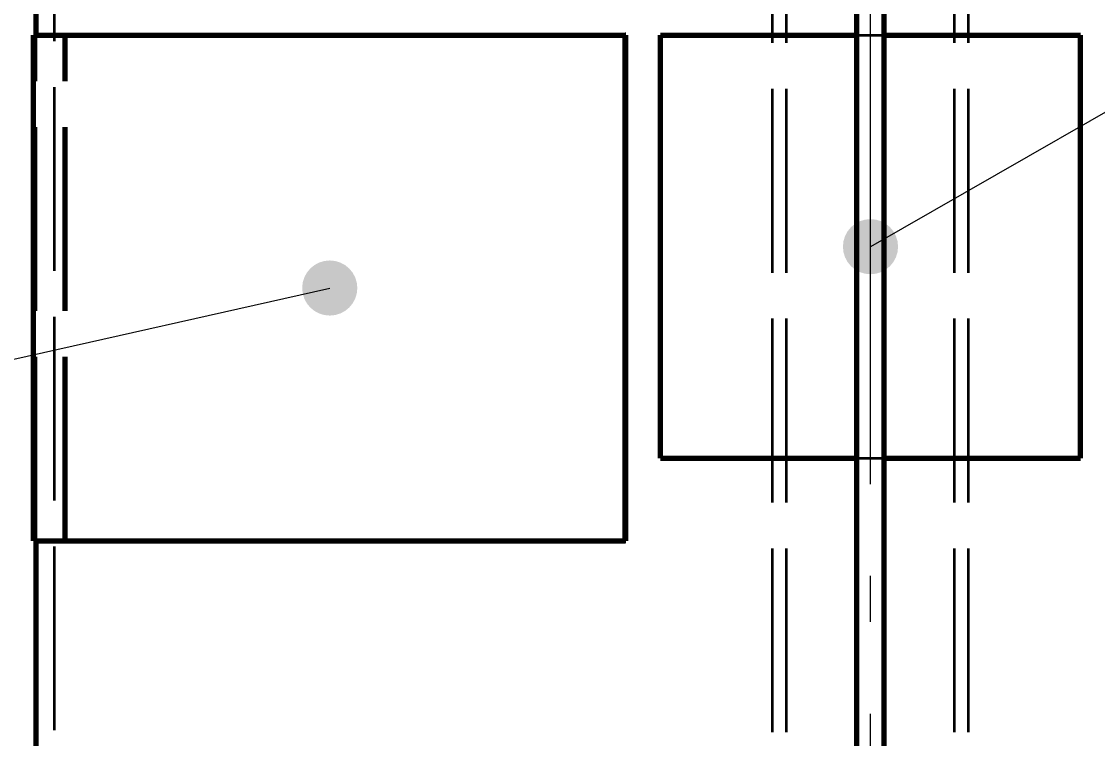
# Model space of a CAD drawing. Header units: millimetres. Extents: x 0 to 2208, y 0 to 420.
# Drawn here: x 87.77 to 111.18, y 135.8 to 151.41 of the extents above; entities that cross this region are included whole.
import ezdxf

# ---------------------------------------------------------------- set-up
doc = ezdxf.new("R2010")
doc.units = ezdxf.units.MM
doc.linetypes.add('IRAM-E-TRAZOS', pattern=[5, 4, -1])
doc.linetypes.add('IRAM-F-TRAZO-PUNTO', pattern=[20, 15, -2, 1, -2])
for name, color, linetype, lineweight in [('01-VISIBLE', 7, 'CONTINUOUS', 70), ('02-OCULTA', 4, 'IRAM-E-TRAZOS', 35), ('03-EJE', 1, 'IRAM-F-TRAZO-PUNTO', 18), ('04-COTA', 3, 'CONTINUOUS', 18), ('08-FINA', 5, 'CONTINUOUS', 18)]:
    doc.layers.add(name, color=color, linetype=linetype, lineweight=lineweight)
doc.styles.add('ISO3098', font='isocpeur.ttf')
doc.dimstyles.new('FLAMA-IRAM', dxfattribs={"dimtxt": 3.5, "dimasz": 3.5, "dimexe": 2, "dimexo": 1.5, "dimgap": 1, "dimtad": 1, "dimdec": 1, "dimtxsty": 'ISO3098', "dimblk": 'IRAM_FLECHA', "dimblk1": 'IRAM_FLECHA', "dimblk2": 'IRAM_FLECHA', "dimcen": 2.5, "dimclrd": 256, "dimclre": 256, "dimclrt": 256, "dimazin": 3, "dimtfac": 1, "dimtmove": 0, "dimatfit": 3, "dimlwd": 18, "dimlwe": 18})

# ---------------------------------------------------------------- blocks, each defined once
blk = doc.blocks.new('IRAM_FLECHA')
blk.add_solid([(0, 0), (-1, 0.125), (-1, -0.125)])

msp = doc.modelspace()

# ---------------------------------------------------------------- hatches: boundary and pattern name
at = {"layer": '08-FINA'}
h = msp.add_hatch(color=7, dxfattribs=at)
h.dxf.hatch_style = 1
edge = h.paths.add_edge_path()
edge.add_arc((106.238, 146.505), 0.6, 0, 360)
h = msp.add_hatch(color=7, dxfattribs=at)
h.dxf.hatch_style = 1
edge = h.paths.add_edge_path()
edge.add_arc((94.473, 145.605), 0.6, 0, 360)

# ---------------------------------------------------------------- linework, layer by layer
at = {"layer": '01-VISIBLE'}
for p, q in [((105.938, 121.179), (105.938, 172.539)), ((106.538, 121.179), (106.538, 172.539)), ((88.088, 151.105), (88.088, 151.705)), ((88.028, 140.105), (88.028, 151.105)), ((100.9, 140.105), (100.9, 151.105)), ((100.917, 151.105), (100.9, 151.105)), ((100.917, 140.105), (100.917, 151.105)), ((101.672, 141.905), (101.672, 151.105)), ((110.804, 141.905), (110.804, 151.105)), ((88.088, 120.979), (88.088, 140.105)), ((100.917, 140.105), (100.9, 140.105))]:
    msp.add_line(p, q, dxfattribs=at)
for points in [[(88.028, 151.105), (88.129, 151.105), (88.229, 151.105), (88.33, 151.105), (88.43, 151.105), (88.531, 151.105), (88.631, 151.105), (88.732, 151.105), (88.832, 151.105), (88.933, 151.105), (89.034, 151.105), (89.134, 151.105), (89.235, 151.105), (89.335, 151.105), (89.436, 151.105), (89.536, 151.105), (89.637, 151.105), (89.738, 151.105), (89.838, 151.105), (89.939, 151.105), (90.039, 151.105), (90.14, 151.105), (90.24, 151.105), (90.341, 151.105), (90.441, 151.105), (90.542, 151.105), (90.643, 151.105), (90.743, 151.105), (90.844, 151.105), (90.944, 151.105), (91.045, 151.105), (91.145, 151.105), (91.246, 151.105), (91.346, 151.105), (91.447, 151.105), (91.548, 151.105), (91.648, 151.105), (91.749, 151.105), (91.849, 151.105), (91.95, 151.105), (92.05, 151.105), (92.151, 151.105), (92.252, 151.105), (92.352, 151.105), (92.453, 151.105), (92.553, 151.105), (92.654, 151.105), (92.754, 151.105), (92.855, 151.105), (92.955, 151.105), (93.056, 151.105), (93.157, 151.105), (93.257, 151.105), (93.358, 151.105), (93.458, 151.105), (93.559, 151.105), (93.659, 151.105), (93.76, 151.105), (93.861, 151.105), (93.961, 151.105), (94.062, 151.105), (94.162, 151.105), (94.263, 151.105), (94.363, 151.105), (94.464, 151.105), (94.564, 151.105), (94.665, 151.105), (94.766, 151.105), (94.866, 151.105), (94.967, 151.105), (95.067, 151.105), (95.168, 151.105), (95.268, 151.105), (95.369, 151.105), (95.469, 151.105), (95.57, 151.105), (95.671, 151.105), (95.771, 151.105), (95.872, 151.105), (95.972, 151.105), (96.073, 151.105), (96.173, 151.105), (96.274, 151.105), (96.375, 151.105), (96.475, 151.105), (96.576, 151.105), (96.676, 151.105), (96.777, 151.105), (96.877, 151.105), (96.978, 151.105), (97.078, 151.105), (97.179, 151.105), (97.28, 151.105), (97.38, 151.105), (97.481, 151.105), (97.581, 151.105), (97.682, 151.105), (97.782, 151.105), (97.883, 151.105), (97.983, 151.105), (98.084, 151.105), (98.185, 151.105), (98.285, 151.105), (98.386, 151.105), (98.486, 151.105), (98.587, 151.105), (98.687, 151.105), (98.788, 151.105), (98.889, 151.105), (98.989, 151.105), (99.09, 151.105), (99.19, 151.105), (99.291, 151.105), (99.391, 151.105), (99.492, 151.105), (99.592, 151.105), (99.693, 151.105), (99.794, 151.105), (99.894, 151.105), (99.995, 151.105), (100.095, 151.105), (100.196, 151.105), (100.296, 151.105), (100.397, 151.105), (100.497, 151.105), (100.598, 151.105), (100.699, 151.105), (100.799, 151.105), (100.9, 151.105)], [(101.672, 151.105), (101.774, 151.105), (101.875, 151.105), (101.977, 151.105), (102.078, 151.105), (102.18, 151.105), (102.281, 151.105), (102.383, 151.105), (102.485, 151.105), (102.586, 151.105), (102.688, 151.105), (102.789, 151.105), (102.891, 151.105), (102.992, 151.105), (103.094, 151.105), (103.196, 151.105), (103.297, 151.105), (103.399, 151.105), (103.5, 151.105), (103.602, 151.105), (103.703, 151.105), (103.805, 151.105), (103.907, 151.105), (104.008, 151.105), (104.11, 151.105), (104.211, 151.105), (104.313, 151.105), (104.414, 151.105), (104.516, 151.105), (104.618, 151.105), (104.719, 151.105), (104.821, 151.105), (104.922, 151.105), (105.024, 151.105), (105.125, 151.105), (105.227, 151.105), (105.329, 151.105), (105.43, 151.105), (105.532, 151.105), (105.633, 151.105), (105.735, 151.105), (105.836, 151.105), (105.938, 151.105)], [(106.538, 151.105), (106.64, 151.105), (106.741, 151.105), (106.843, 151.105), (106.944, 151.105), (107.046, 151.105), (107.147, 151.105), (107.249, 151.105), (107.351, 151.105), (107.452, 151.105), (107.554, 151.105), (107.655, 151.105), (107.757, 151.105), (107.858, 151.105), (107.96, 151.105), (108.062, 151.105), (108.163, 151.105), (108.265, 151.105), (108.366, 151.105), (108.468, 151.105), (108.569, 151.105), (108.671, 151.105), (108.773, 151.105), (108.874, 151.105), (108.976, 151.105), (109.077, 151.105), (109.179, 151.105), (109.28, 151.105), (109.382, 151.105), (109.484, 151.105), (109.585, 151.105), (109.687, 151.105), (109.788, 151.105), (109.89, 151.105), (109.991, 151.105), (110.093, 151.105), (110.195, 151.105), (110.296, 151.105), (110.398, 151.105), (110.499, 151.105), (110.601, 151.105), (110.702, 151.105), (110.804, 151.105)], [(101.672, 141.905), (101.774, 141.905), (101.875, 141.905), (101.977, 141.905), (102.078, 141.905), (102.18, 141.905), (102.281, 141.905), (102.383, 141.905), (102.485, 141.905), (102.586, 141.905), (102.688, 141.905), (102.789, 141.905), (102.891, 141.905), (102.992, 141.905), (103.094, 141.905), (103.196, 141.905), (103.297, 141.905), (103.399, 141.905), (103.5, 141.905), (103.602, 141.905), (103.703, 141.905), (103.805, 141.905), (103.907, 141.905), (104.008, 141.905), (104.11, 141.905), (104.211, 141.905), (104.313, 141.905), (104.414, 141.905), (104.516, 141.905), (104.618, 141.905), (104.719, 141.905), (104.821, 141.905), (104.922, 141.905), (105.024, 141.905), (105.125, 141.905), (105.227, 141.905), (105.329, 141.905), (105.43, 141.905), (105.532, 141.905), (105.633, 141.905), (105.735, 141.905), (105.836, 141.905), (105.938, 141.905)], [(106.538, 141.905), (106.64, 141.905), (106.741, 141.905), (106.843, 141.905), (106.944, 141.905), (107.046, 141.905), (107.147, 141.905), (107.249, 141.905), (107.351, 141.905), (107.452, 141.905), (107.554, 141.905), (107.655, 141.905), (107.757, 141.905), (107.858, 141.905), (107.96, 141.905), (108.062, 141.905), (108.163, 141.905), (108.265, 141.905), (108.366, 141.905), (108.468, 141.905), (108.569, 141.905), (108.671, 141.905), (108.773, 141.905), (108.874, 141.905), (108.976, 141.905), (109.077, 141.905), (109.179, 141.905), (109.28, 141.905), (109.382, 141.905), (109.484, 141.905), (109.585, 141.905), (109.687, 141.905), (109.788, 141.905), (109.89, 141.905), (109.991, 141.905), (110.093, 141.905), (110.195, 141.905), (110.296, 141.905), (110.398, 141.905), (110.499, 141.905), (110.601, 141.905), (110.702, 141.905), (110.804, 141.905)], [(88.028, 140.105), (88.129, 140.105), (88.229, 140.105), (88.33, 140.105), (88.43, 140.105), (88.531, 140.105), (88.631, 140.105), (88.732, 140.105), (88.832, 140.105), (88.933, 140.105), (89.034, 140.105), (89.134, 140.105), (89.235, 140.105), (89.335, 140.105), (89.436, 140.105), (89.536, 140.105), (89.637, 140.105), (89.738, 140.105), (89.838, 140.105), (89.939, 140.105), (90.039, 140.105), (90.14, 140.105), (90.24, 140.105), (90.341, 140.105), (90.441, 140.105), (90.542, 140.105), (90.643, 140.105), (90.743, 140.105), (90.844, 140.105), (90.944, 140.105), (91.045, 140.105), (91.145, 140.105), (91.246, 140.105), (91.346, 140.105), (91.447, 140.105), (91.548, 140.105), (91.648, 140.105), (91.749, 140.105), (91.849, 140.105), (91.95, 140.105), (92.05, 140.105), (92.151, 140.105), (92.252, 140.105), (92.352, 140.105), (92.453, 140.105), (92.553, 140.105), (92.654, 140.105), (92.754, 140.105), (92.855, 140.105), (92.955, 140.105), (93.056, 140.105), (93.157, 140.105), (93.257, 140.105), (93.358, 140.105), (93.458, 140.105), (93.559, 140.105), (93.659, 140.105), (93.76, 140.105), (93.861, 140.105), (93.961, 140.105), (94.062, 140.105), (94.162, 140.105), (94.263, 140.105), (94.363, 140.105), (94.464, 140.105), (94.564, 140.105), (94.665, 140.105), (94.766, 140.105), (94.866, 140.105), (94.967, 140.105), (95.067, 140.105), (95.168, 140.105), (95.268, 140.105), (95.369, 140.105), (95.469, 140.105), (95.57, 140.105), (95.671, 140.105), (95.771, 140.105), (95.872, 140.105), (95.972, 140.105), (96.073, 140.105), (96.173, 140.105), (96.274, 140.105), (96.375, 140.105), (96.475, 140.105), (96.576, 140.105), (96.676, 140.105), (96.777, 140.105), (96.877, 140.105), (96.978, 140.105), (97.078, 140.105), (97.179, 140.105), (97.28, 140.105), (97.38, 140.105), (97.481, 140.105), (97.581, 140.105), (97.682, 140.105), (97.782, 140.105), (97.883, 140.105), (97.983, 140.105), (98.084, 140.105), (98.185, 140.105), (98.285, 140.105), (98.386, 140.105), (98.486, 140.105), (98.587, 140.105), (98.687, 140.105), (98.788, 140.105), (98.889, 140.105), (98.989, 140.105), (99.09, 140.105), (99.19, 140.105), (99.291, 140.105), (99.391, 140.105), (99.492, 140.105), (99.592, 140.105), (99.693, 140.105), (99.794, 140.105), (99.894, 140.105), (99.995, 140.105), (100.095, 140.105), (100.196, 140.105), (100.296, 140.105), (100.397, 140.105), (100.497, 140.105), (100.598, 140.105), (100.699, 140.105), (100.799, 140.105), (100.9, 140.105)]]:
    msp.add_lwpolyline(points, dxfattribs=at)
at = {"layer": '02-OCULTA'}
for p, q in [((104.108, 125.939), (104.108, 231.319)), ((104.408, 125.939), (104.408, 231.319)), ((108.068, 125.939), (108.068, 231.319)), ((108.368, 125.939), (108.368, 231.319)), ((88.488, 120.979), (88.488, 217.391)), ((105.938, 124.426), (105.938, 217.191)), ((106.538, 124.426), (106.538, 217.191)), ((88.088, 140.105), (88.088, 151.105)), ((88.088, 140.105), (88.088, 151.105)), ((88.685, 140.105), (88.685, 151.105)), ((88.743, 151.105), (88.685, 151.105)), ((88.743, 140.105), (88.743, 151.105)), ((101.687, 151.105), (101.672, 151.105)), ((101.687, 141.905), (101.687, 151.105)), ((110.789, 151.105), (110.804, 151.105)), ((110.789, 141.905), (110.789, 151.105)), ((101.687, 141.905), (101.672, 141.905)), ((110.789, 141.905), (110.804, 141.905)), ((88.743, 140.105), (88.685, 140.105))]:
    msp.add_line(p, q, dxfattribs=at)
for points in [[(88.685, 151.105), (88.575, 151.105), (88.466, 151.105), (88.356, 151.105), (88.247, 151.105), (88.137, 151.105), (88.028, 151.105)], [(88.743, 151.105), (88.634, 151.105), (88.525, 151.105), (88.415, 151.105), (88.306, 151.105), (88.197, 151.105), (88.088, 151.105)], [(88.088, 151.105), (88.188, 151.105), (88.288, 151.105), (88.389, 151.105), (88.489, 151.105), (88.589, 151.105), (88.689, 151.105), (88.79, 151.105), (88.89, 151.105), (88.99, 151.105), (89.09, 151.105), (89.191, 151.105), (89.291, 151.105), (89.391, 151.105), (89.491, 151.105), (89.591, 151.105), (89.692, 151.105), (89.792, 151.105), (89.892, 151.105), (89.992, 151.105), (90.093, 151.105), (90.193, 151.105), (90.293, 151.105), (90.393, 151.105), (90.493, 151.105), (90.594, 151.105), (90.694, 151.105), (90.794, 151.105), (90.894, 151.105), (90.995, 151.105), (91.095, 151.105), (91.195, 151.105), (91.295, 151.105), (91.396, 151.105), (91.496, 151.105), (91.596, 151.105), (91.696, 151.105), (91.796, 151.105), (91.897, 151.105), (91.997, 151.105), (92.097, 151.105), (92.197, 151.105), (92.298, 151.105), (92.398, 151.105), (92.498, 151.105), (92.598, 151.105), (92.699, 151.105), (92.799, 151.105), (92.899, 151.105), (92.999, 151.105), (93.099, 151.105), (93.2, 151.105), (93.3, 151.105), (93.4, 151.105), (93.5, 151.105), (93.601, 151.105), (93.701, 151.105), (93.801, 151.105), (93.901, 151.105), (94.002, 151.105), (94.102, 151.105), (94.202, 151.105), (94.302, 151.105), (94.402, 151.105), (94.503, 151.105), (94.603, 151.105), (94.703, 151.105), (94.803, 151.105), (94.904, 151.105), (95.004, 151.105), (95.104, 151.105), (95.204, 151.105), (95.304, 151.105), (95.405, 151.105), (95.505, 151.105), (95.605, 151.105), (95.705, 151.105), (95.806, 151.105), (95.906, 151.105), (96.006, 151.105), (96.106, 151.105), (96.207, 151.105), (96.307, 151.105), (96.407, 151.105), (96.507, 151.105), (96.607, 151.105), (96.708, 151.105), (96.808, 151.105), (96.908, 151.105), (97.008, 151.105), (97.109, 151.105), (97.209, 151.105), (97.309, 151.105), (97.409, 151.105), (97.51, 151.105), (97.61, 151.105), (97.71, 151.105), (97.81, 151.105), (97.91, 151.105), (98.011, 151.105), (98.111, 151.105), (98.211, 151.105), (98.311, 151.105), (98.412, 151.105), (98.512, 151.105), (98.612, 151.105), (98.712, 151.105), (98.813, 151.105), (98.913, 151.105), (99.013, 151.105), (99.113, 151.105), (99.213, 151.105), (99.314, 151.105), (99.414, 151.105), (99.514, 151.105), (99.614, 151.105), (99.715, 151.105), (99.815, 151.105), (99.915, 151.105), (100.015, 151.105), (100.115, 151.105), (100.216, 151.105), (100.316, 151.105), (100.416, 151.105), (100.516, 151.105), (100.617, 151.105), (100.717, 151.105), (100.817, 151.105), (100.917, 151.105)], [(101.687, 151.105), (101.787, 151.105), (101.887, 151.105), (101.987, 151.105), (102.087, 151.105), (102.187, 151.105), (102.287, 151.105), (102.387, 151.105), (102.487, 151.105), (102.587, 151.105), (102.687, 151.105), (102.787, 151.105), (102.887, 151.105), (102.987, 151.105), (103.087, 151.105), (103.187, 151.105), (103.287, 151.105), (103.387, 151.105), (103.487, 151.105), (103.587, 151.105), (103.687, 151.105), (103.788, 151.105), (103.888, 151.105), (103.988, 151.105), (104.088, 151.105), (104.188, 151.105), (104.288, 151.105), (104.388, 151.105), (104.488, 151.105), (104.588, 151.105), (104.688, 151.105), (104.788, 151.105), (104.888, 151.105), (104.988, 151.105), (105.088, 151.105), (105.188, 151.105), (105.288, 151.105), (105.388, 151.105), (105.488, 151.105), (105.588, 151.105), (105.688, 151.105), (105.788, 151.105), (105.888, 151.105), (105.988, 151.105), (106.088, 151.105), (106.188, 151.105), (106.288, 151.105), (106.388, 151.105), (106.488, 151.105), (106.588, 151.105), (106.688, 151.105), (106.788, 151.105), (106.888, 151.105), (106.988, 151.105), (107.088, 151.105), (107.188, 151.105), (107.288, 151.105), (107.388, 151.105), (107.488, 151.105), (107.588, 151.105), (107.688, 151.105), (107.788, 151.105), (107.888, 151.105), (107.988, 151.105), (108.088, 151.105), (108.188, 151.105), (108.288, 151.105), (108.388, 151.105), (108.488, 151.105), (108.588, 151.105), (108.688, 151.105), (108.789, 151.105), (108.889, 151.105), (108.989, 151.105), (109.089, 151.105), (109.189, 151.105), (109.289, 151.105), (109.389, 151.105), (109.489, 151.105), (109.589, 151.105), (109.689, 151.105), (109.789, 151.105), (109.889, 151.105), (109.989, 151.105), (110.089, 151.105), (110.189, 151.105), (110.289, 151.105), (110.389, 151.105), (110.489, 151.105), (110.589, 151.105), (110.689, 151.105), (110.789, 151.105)], [(105.938, 151.105), (106.038, 151.105), (106.138, 151.105), (106.238, 151.105), (106.338, 151.105), (106.438, 151.105), (106.538, 151.105)], [(101.687, 141.905), (101.787, 141.905), (101.887, 141.905), (101.987, 141.905), (102.087, 141.905), (102.187, 141.905), (102.287, 141.905), (102.387, 141.905), (102.487, 141.905), (102.587, 141.905), (102.687, 141.905), (102.787, 141.905), (102.887, 141.905), (102.987, 141.905), (103.087, 141.905), (103.187, 141.905), (103.287, 141.905), (103.387, 141.905), (103.487, 141.905), (103.587, 141.905), (103.687, 141.905), (103.788, 141.905), (103.888, 141.905), (103.988, 141.905), (104.088, 141.905), (104.188, 141.905), (104.288, 141.905), (104.388, 141.905), (104.488, 141.905), (104.588, 141.905), (104.688, 141.905), (104.788, 141.905), (104.888, 141.905), (104.988, 141.905), (105.088, 141.905), (105.188, 141.905), (105.288, 141.905), (105.388, 141.905), (105.488, 141.905), (105.588, 141.905), (105.688, 141.905), (105.788, 141.905), (105.888, 141.905), (105.988, 141.905), (106.088, 141.905), (106.188, 141.905), (106.288, 141.905), (106.388, 141.905), (106.488, 141.905), (106.588, 141.905), (106.688, 141.905), (106.788, 141.905), (106.888, 141.905), (106.988, 141.905), (107.088, 141.905), (107.188, 141.905), (107.288, 141.905), (107.388, 141.905), (107.488, 141.905), (107.588, 141.905), (107.688, 141.905), (107.788, 141.905), (107.888, 141.905), (107.988, 141.905), (108.088, 141.905), (108.188, 141.905), (108.288, 141.905), (108.388, 141.905), (108.488, 141.905), (108.588, 141.905), (108.688, 141.905), (108.789, 141.905), (108.889, 141.905), (108.989, 141.905), (109.089, 141.905), (109.189, 141.905), (109.289, 141.905), (109.389, 141.905), (109.489, 141.905), (109.589, 141.905), (109.689, 141.905), (109.789, 141.905), (109.889, 141.905), (109.989, 141.905), (110.089, 141.905), (110.189, 141.905), (110.289, 141.905), (110.389, 141.905), (110.489, 141.905), (110.589, 141.905), (110.689, 141.905), (110.789, 141.905)], [(105.938, 141.905), (106.038, 141.905), (106.138, 141.905), (106.238, 141.905), (106.338, 141.905), (106.438, 141.905), (106.538, 141.905)], [(88.685, 140.105), (88.575, 140.105), (88.466, 140.105), (88.356, 140.105), (88.247, 140.105), (88.137, 140.105), (88.028, 140.105)], [(88.743, 140.105), (88.634, 140.105), (88.525, 140.105), (88.415, 140.105), (88.306, 140.105), (88.197, 140.105), (88.088, 140.105)], [(88.088, 140.105), (88.188, 140.105), (88.288, 140.105), (88.389, 140.105), (88.489, 140.105), (88.589, 140.105), (88.689, 140.105), (88.79, 140.105), (88.89, 140.105), (88.99, 140.105), (89.09, 140.105), (89.191, 140.105), (89.291, 140.105), (89.391, 140.105), (89.491, 140.105), (89.591, 140.105), (89.692, 140.105), (89.792, 140.105), (89.892, 140.105), (89.992, 140.105), (90.093, 140.105), (90.193, 140.105), (90.293, 140.105), (90.393, 140.105), (90.493, 140.105), (90.594, 140.105), (90.694, 140.105), (90.794, 140.105), (90.894, 140.105), (90.995, 140.105), (91.095, 140.105), (91.195, 140.105), (91.295, 140.105), (91.396, 140.105), (91.496, 140.105), (91.596, 140.105), (91.696, 140.105), (91.796, 140.105), (91.897, 140.105), (91.997, 140.105), (92.097, 140.105), (92.197, 140.105), (92.298, 140.105), (92.398, 140.105), (92.498, 140.105), (92.598, 140.105), (92.699, 140.105), (92.799, 140.105), (92.899, 140.105), (92.999, 140.105), (93.099, 140.105), (93.2, 140.105), (93.3, 140.105), (93.4, 140.105), (93.5, 140.105), (93.601, 140.105), (93.701, 140.105), (93.801, 140.105), (93.901, 140.105), (94.002, 140.105), (94.102, 140.105), (94.202, 140.105), (94.302, 140.105), (94.402, 140.105), (94.503, 140.105), (94.603, 140.105), (94.703, 140.105), (94.803, 140.105), (94.904, 140.105), (95.004, 140.105), (95.104, 140.105), (95.204, 140.105), (95.304, 140.105), (95.405, 140.105), (95.505, 140.105), (95.605, 140.105), (95.705, 140.105), (95.806, 140.105), (95.906, 140.105), (96.006, 140.105), (96.106, 140.105), (96.207, 140.105), (96.307, 140.105), (96.407, 140.105), (96.507, 140.105), (96.607, 140.105), (96.708, 140.105), (96.808, 140.105), (96.908, 140.105), (97.008, 140.105), (97.109, 140.105), (97.209, 140.105), (97.309, 140.105), (97.409, 140.105), (97.51, 140.105), (97.61, 140.105), (97.71, 140.105), (97.81, 140.105), (97.91, 140.105), (98.011, 140.105), (98.111, 140.105), (98.211, 140.105), (98.311, 140.105), (98.412, 140.105), (98.512, 140.105), (98.612, 140.105), (98.712, 140.105), (98.813, 140.105), (98.913, 140.105), (99.013, 140.105), (99.113, 140.105), (99.213, 140.105), (99.314, 140.105), (99.414, 140.105), (99.514, 140.105), (99.614, 140.105), (99.715, 140.105), (99.815, 140.105), (99.915, 140.105), (100.015, 140.105), (100.115, 140.105), (100.216, 140.105), (100.316, 140.105), (100.416, 140.105), (100.516, 140.105), (100.617, 140.105), (100.717, 140.105), (100.817, 140.105), (100.917, 140.105)]]:
    msp.add_lwpolyline(points, dxfattribs=at)
at = {"layer": '03-EJE'}
msp.add_line((106.238, 121.339), (106.238, 243.121), dxfattribs=at)
at = {"layer": '08-FINA'}
for p, q in [((143.22, 167.672), (106.238, 146.505)), ((52.191, 136.105), (94.473, 145.605))]:
    msp.add_line(p, q, dxfattribs=at)

# ---------------------------------------------------------------- dimensions: what is measured, and where the dimension line sits
at = {"layer": '04-COTA'}
msp.add_linear_dim(base=(68.288, 120.979), p1=(88.088, 120.979), p2=(103.238, 233.479), angle=90, dimstyle='FLAMA-IRAM', override={"dimlfac": 5}, dxfattribs=at).render()

doc.saveas('drawing.dxf')
